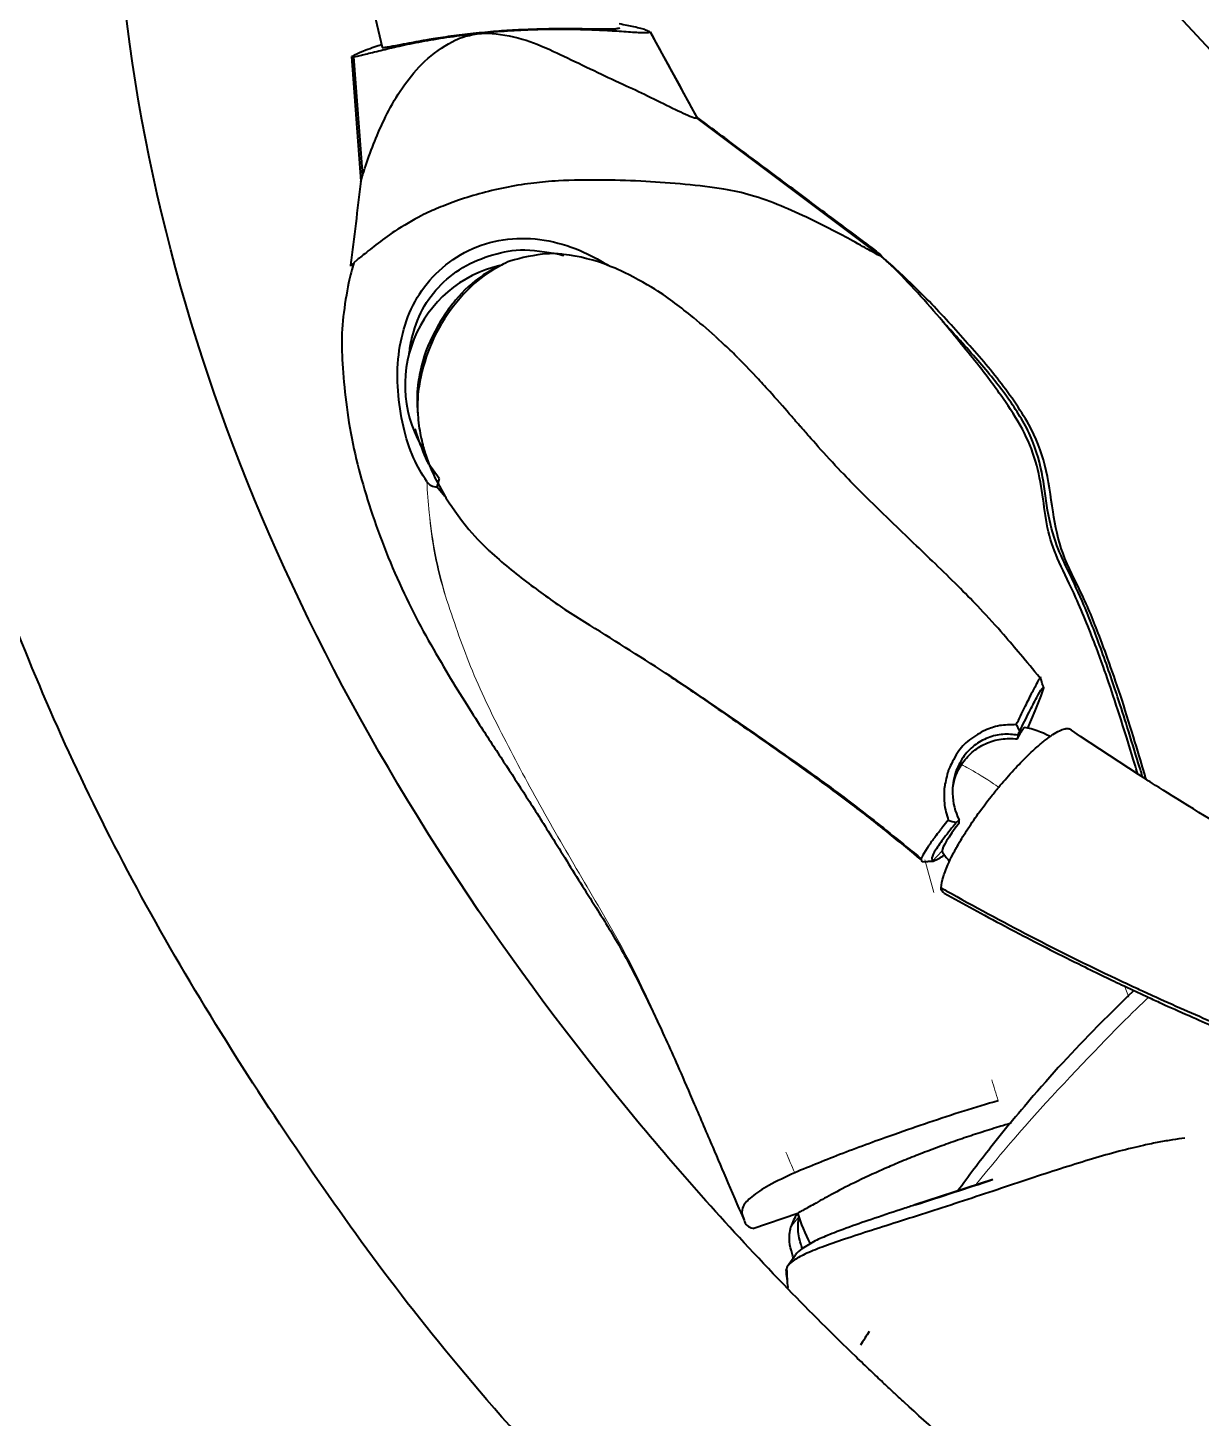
# Model space of a CAD drawing. Header units: millimetres. Extents: x 19 to 296, y 1 to 200.
# Drawn here: x 71.11 to 101.26, y 143.56 to 179.27 of the extents above; entities that cross this region are included whole.
import ezdxf

# ---------------------------------------------------------------- set-up
doc = ezdxf.new("R2010")
doc.units = ezdxf.units.MM
doc.header["$LTSCALE"] = 12.7
doc.layers.add('TANGENT_LINES', color=7, linetype='Continuous', lineweight=15)
doc.layers.add('Visible', color=7, linetype='Continuous', lineweight=40)

msp = doc.modelspace()

# ---------------------------------------------------------------- linework, layer by layer
at = {"layer": 'TANGENT_LINES'}
for p, q in [((94.36, 157.158), (94.161, 157.907)), ((94.356, 157.874), (94.601, 158.135)), ((94.387, 157.064), (94.36, 157.158)), ((99.395, 154.378), (99.278, 154.69)), ((90.916, 148.74), (90.714, 148.475)), ((90.65, 146.898), (90.619, 147.458))]:
    msp.add_line(p, q, dxfattribs=at)
for centre, radius, start, end in [((95.624, 168.333), 14.28, 182.8645, 186.0766), ((93.695, 168.099), 12.336, 185.9422, 196.1085), ((90.707, 167.516), 9.308, 184.2817, 197.7689), ((-99.319, 91.037), 204.569, 17.25505, 17.41276), ((277.154, 230.326), 202.967, 203.19187, 203.35382), ((161.173, 180.301), 78.326, 203.3603, 203.70042)]:
    msp.add_arc(centre, radius, start, end, dxfattribs=at)
for points, knots in [([(89.267, 149.244), (88.973, 149.935), (88.385, 151.317), (87.487, 153.38), (86.547, 155.422), (85.407, 157.32), (84.325, 159.19), (83.329, 161.033), (82.447, 162.851), (82.042, 164.073), (81.843, 164.676)], [0, 0, 0, 0, 0.128182, 0.256326, 0.384316, 0.511379, 0.636934, 0.760623, 0.881847, 1, 1, 1, 1]), ([(96.058, 159.766), (96.056, 159.767), (96.042, 159.777), (95.486, 160.148), (95.221, 160.289), (95.095, 160.356)], [0, 0, 0, 0, 0.063799, 0.557463, 1, 1, 1, 1]), ([(99.913, 154.38), (99.706, 154.185), (99.124, 153.637), (96.768, 151.162), (95.878, 150.066), (95.487, 149.585)], [0, 0, 0, 0, 0.236728, 0.664428, 1, 1, 1, 1])]:
    msp.add_open_spline(points, degree=3, knots=knots, dxfattribs=at)
at = {"layer": 'Visible'}
for p, q in [((87.431, 193.869), (116.715, 162.283)), ((79.641, 181.256), (80.216, 178.773)), ((87.1, 179.159), (88.304, 176.955)), ((79.476, 178.524), (79.585, 178.546)), ((79.672, 175.333), (79.439, 178.533)), ((79.476, 178.524), (79.71, 175.484)), ((88.304, 176.955), (88.302, 176.969)), ((93.038, 173.41), (88.304, 176.955)), ((79.668, 175.321), (79.673, 175.346)), ((79.673, 175.346), (79.711, 175.482)), ((79.461, 173.215), (79.401, 173.155)), ((79.577, 173.315), (79.488, 173.239)), ((93.284, 173.195), (93.038, 173.41)), ((79.403, 173.176), (79.401, 173.155)), ((83.125, 173.107), (82.798, 172.916)), ((88.769, 171.351), (89.023, 171.118)), ((89.514, 170.638), (89.371, 170.784)), ((89.885, 170.246), (89.514, 170.638)), ((90.976, 169.017), (90.895, 169.109)), ((81.307, 168.389), (81.407, 168.1)), ((81.679, 167.7), (81.414, 168.07)), ((81.679, 167.7), (81.622, 167.481)), ((81.828, 167.238), (81.622, 167.481)), ((81.633, 167.593), (81.83, 167.238)), ((84.975, 164.289), (85.553, 163.93)), ((97.135, 162.583), (97.117, 162.574)), ((97.141, 162.561), (97.128, 162.603)), ((97.203, 162.335), (97.202, 162.319)), ((96.55, 161.107), (96.537, 161.013)), ((97.925, 161.231), (97.867, 161.27)), ((98.158, 161.073), (97.925, 161.231)), ((99.643, 160.095), (98.158, 161.073)), ((99.848, 159.964), (99.643, 160.095)), ((94.067, 157.928), (94.066, 157.9)), ((94.099, 157.856), (94.202, 157.863)), ((94.356, 157.874), (94.371, 157.873)), ((94.658, 157.049), (95.686, 156.483)), ((99.349, 154.375), (98.909, 153.945)), ((99.53, 154.548), (99.349, 154.375)), ((99.567, 154.529), (99.747, 154.445)), ((99.747, 154.445), (99.975, 154.34)), ((98.909, 153.945), (98.7, 153.737)), ((96.336, 151.121), (96.023, 150.735)), ((96.023, 150.735), (95.853, 150.521)), ((95.901, 149.694), (93.901, 149.04)), ((89.453, 148.818), (89.512, 148.651)), ((89.735, 148.44), (90.896, 148.834)), ((91.252, 148.072), (90.999, 147.918)), ((90.619, 147.458), (90.832, 147.762)), ((90.619, 147.458), (90.593, 147.372))]:
    msp.add_line(p, q, dxfattribs=at)
at = {"layer": 'Visible', "flags": 128}
msp.add_lwpolyline([(97.202, 162.319), (97.202, 162.319), (97.138, 162.118), (96.984, 161.734), (96.794, 161.286)], dxfattribs=at)
at = {"layer": 'Visible'}
for centre, radius, start, end in [((1181.602, 775.856), 1246.583, 208.597555, 208.714386), ((84.389, 169.033), 4.446, 67.9548, 83.7353), ((84.933, 164.437), 12.091, 46.2434, 47.8118), ((83.953, 170.101), 3.15, 103.0809, 212.9412), ((84.71, 170.132), 3.377, 124.4799, 140.55), ((79.269, 158.984), 19.95, 39.6972, 45.3243), ((78.008, 159.416), 16.07, 47.9618, 50.9049), ((78.216, 159.531), 15.845, 45.2849, 46.9957), ((86.189, 169.928), 5.119, 200.9172, 207.1339), ((81.62, 167.79), 0.309, 213.4537, 270.376), ((91.412, 175.011), 12.466, 227.4119, 233.4389), ((98.347, 183.951), 23.778, 232.8484, 235.7812), ((21.33, 60.436), 121.801, 57.02677, 58.17843), ((96.345, 159.255), 2.084, 60.9712, 79.6528), ((96.304, 159.553), 1.451, 146.3968, 171.952), ((96.483, 159.649), 1.615, 171.8378, 181.5399), ((96.47, 159.647), 1.601, 181.4604, 206.5315), ((95.768, 161.949), 3.188, 251.551, 255.4018), ((94.008, 158.882), 1.073, 289.7746, 307.023), ((96.345, 159.256), 2.084, 213.5181, 221.1709), ((130.653, 221.069), 73.444, 244.70739, 244.95909), ((124.679, 127.9), 36.64, 135.157, 139.1995), ((125.949, 126.776), 38.335, 139.167, 140.5745), ((121.873, 129.99), 33.145, 141.7251, 144.1723), ((-311.494, 1392.432), 1307.811, 288.058114, 288.150044), ((89.791, 148.724), 0.288, 194.6419, 259.5352), ((92.044, 148.04), 1.4, 146.4592, 161.8649), ((95.658, 150.324), 5, 197.2956, 207.1015), ((93.115, 144.536), 3.997, 112.2185, 117.775), ((91.509, 147.205), 0.877, 125.5885, 140.5464), ((-45.552, 131.799), 137.033, 6.33563, 6.52712), ((133.729, 118.783), 49.095, 146.6276, 147.1115)]:
    msp.add_arc(centre, radius, start, end, dxfattribs=at)
at = {"layer": 'Visible', "extrusion": (0, 0, -1)}
for centre, major_axis, ratio, start_param, end_param in [((95.876, 159.471), (-0.844, -1.834), 0.039228, 2.550792, 3.131553), ((122.408, 200.948), (-58.274, -63.697), 0.115428, 5.322663, 5.324054), ((700.163, 801.192), (-600.366, -656.235), 0.115428, 0.125838, 0.126415)]:
    msp.add_ellipse(centre, major_axis=major_axis, ratio=ratio, start_param=start_param, end_param=end_param, dxfattribs=at)
at = {"layer": 'Visible'}
for centre, major_axis, ratio, start_param, end_param in [((38.317, 56.972), (111.642, 242.69), 0.039228, 5.17384, 5.174302), ((95.977, 159.592), (1.365, 1.492), 0.115428, 2.197579, 3.005722), ((95.977, 159.592), (1.365, 1.492), 0.115209, 3.00578, 3.11282), ((130.279, 213.142), (-69.604, 2.804), 0.938298, 1.070344, 1.074833)]:
    msp.add_ellipse(centre, major_axis=major_axis, ratio=ratio, start_param=start_param, end_param=end_param, dxfattribs=at)
msp.add_open_spline([(119.177, 174.538), (196.233, 159.062), (204.53, 61.552), (50.993, 92.388), (41.133, 208.268), (88.415, 198.771)], degree=5, dxfattribs=at)
for points, knots in [([(116.715, 162.283), (117.513, 162.123), (118.322, 161.946), (119.14, 161.754), (120.046, 161.54), (120.962, 161.307), (121.885, 161.055), (134.365, 157.648), (155.202, 147.114), (152.475, 132.711), (149.682, 129.078), (149.016, 128.212), (148.245, 127.425), (147.384, 126.742), (146.667, 126.174), (145.707, 125.563), (144.664, 125.084), (144.465, 124.999), (143.66, 124.653), (142.809, 124.382), (141.919, 124.179), (141.785, 124.149), (141.65, 124.12), (141.514, 124.092), (133.454, 122.461), (117.414, 127.848), (105.084, 135.14), (101.618, 137.563), (101.471, 137.666), (101.325, 137.769), (101.18, 137.872), (100.991, 138.006), (100.803, 138.14), (100.616, 138.275), (100.547, 138.325), (100.478, 138.375), (100.409, 138.425), (99.512, 139.078), (98.635, 139.744), (97.779, 140.424), (96.34, 141.567), (94.959, 142.749), (93.63, 143.972), (93.59, 144.009), (93.55, 144.046), (93.511, 144.082), (93.441, 144.147), (93.371, 144.212), (93.301, 144.277), (93.227, 144.346), (93.153, 144.415), (93.079, 144.485), (92.974, 144.583), (92.87, 144.681), (92.767, 144.78), (92.639, 144.901), (92.511, 145.024), (92.383, 145.147), (91.793, 145.716), (91.214, 146.293), (90.644, 146.88), (89.29, 148.276), (81.156, 157.348), (71.056, 176.036), (73.794, 196.608), (87.431, 193.869)], [0, 0, 0, 0, 0.011531, 0.011531, 0.011531, 0.024309, 0.024309, 0.024309, 0.197185, 0.289815, 0.289815, 0.289815, 0.311897, 0.311897, 0.311897, 0.330274, 0.334522, 0.334522, 0.334522, 0.351721, 0.351721, 0.351721, 0.354311, 0.354311, 0.354311, 0.507952, 0.57563, 0.57563, 0.57563, 0.57849, 0.57849, 0.57849, 0.582203, 0.582203, 0.582203, 0.583579, 0.583579, 0.583579, 0.601465, 0.601465, 0.601465, 0.631517, 0.631517, 0.631517, 0.632419, 0.632419, 0.632419, 0.634005, 0.634005, 0.634005, 0.635697, 0.635697, 0.635697, 0.638083, 0.638083, 0.638083, 0.641036, 0.641036, 0.641036, 0.654732, 0.654732, 0.654732, 0.687335, 0.859438, 1, 1, 1, 1]), ([(80.216, 178.773), (80.217, 178.772), (80.22, 178.767), (80.273, 178.768), (80.383, 178.786), (80.537, 178.814), (80.691, 178.844), (80.981, 178.9), (81.115, 178.924), (81.284, 178.954), (81.442, 178.981), (81.945, 179.061), (82.476, 179.128), (83.082, 179.187), (83.621, 179.224), (84.26, 179.248), (84.565, 179.253), (85.021, 179.255), (85.283, 179.252), (85.529, 179.249), (85.727, 179.246), (85.891, 179.244), (86.017, 179.243), (86.139, 179.246), (86.23, 179.248), (86.288, 179.265), (86.318, 179.273)], [0, 0, 0, 0, 0.006328, 0.025073, 0.055215, 0.089877, 0.125967, 0.173585, 0.207378, 0.242403, 0.277884, 0.339943, 0.406533, 0.474822, 0.541375, 0.610982, 0.661245, 0.719998, 0.766122, 0.80946, 0.849037, 0.884604, 0.916154, 0.946875, 0.973449, 1, 1, 1, 1]), ([(87.1, 179.159), (87.066, 179.179), (86.995, 179.222), (86.853, 179.255), (86.673, 179.303), (86.444, 179.346), (86.308, 179.372)], [0, 0, 0, 0, 0.197529, 0.408863, 0.651251, 1, 1, 1, 1]), ([(79.585, 178.546), (79.604, 178.551), (79.662, 178.564), (79.992, 178.648), (80.405, 178.749), (80.943, 178.868), (81.549, 178.981), (82.217, 179.081), (82.914, 179.159), (83.606, 179.211), (84.295, 179.238), (84.933, 179.242), (85.526, 179.229), (86.063, 179.204), (86.528, 179.175), (86.914, 179.142), (87.046, 179.154), (87.1, 179.159)], [0, 0, 0, 0, 0.025578, 0.080306, 0.144649, 0.215859, 0.291668, 0.370849, 0.451591, 0.53192, 0.611842, 0.688841, 0.762981, 0.833525, 0.900045, 0.959331, 1, 1, 1, 1]), ([(79.711, 175.482), (79.711, 175.484), (79.715, 175.496), (79.896, 176.04), (80.106, 176.572), (80.42, 177.25), (80.836, 177.9), (81.35, 178.502), (82.068, 178.98), (82.508, 179.097), (82.955, 179.171), (83.87, 179.001), (84.596, 178.687), (86.109, 177.952), (86.777, 177.656), (87.429, 177.332), (87.985, 177.064), (88.2, 176.964), (88.275, 176.958), (88.304, 176.955)], [0, 0, 0, 0, 0.006553, 0.061633, 0.124317, 0.190333, 0.258285, 0.327905, 0.399104, 0.450218, 0.50158, 0.574076, 0.64607, 0.745454, 0.813137, 0.87879, 0.939832, 0.976254, 1, 1, 1, 1]), ([(80.197, 178.841), (80.192, 178.839), (80.164, 178.83), (79.779, 178.692), (79.556, 178.6), (79.473, 178.552), (79.439, 178.533)], [0, 0, 0, 0, 0.09895, 0.477971, 0.789399, 1, 1, 1, 1]), ([(79.439, 178.533), (79.454, 178.528), (79.473, 178.523), (79.476, 178.524), (79.476, 178.524)], [0, 0, 0, 0, 0.807654, 1, 1, 1, 1]), ([(92.728, 173.677), (92.345, 173.962), (91.589, 174.527), (90.503, 175.335), (89.354, 176.192), (88.642, 176.724), (88.293, 176.985)], [0, 0, 0, 0, 0.253319, 0.501171, 0.755354, 1, 1, 1, 1]), ([(79.67, 175.334), (79.625, 174.97), (79.535, 174.245), (79.447, 173.531), (79.403, 173.176)], [0, 0, 0, 0, 0.502616, 1, 1, 1, 1]), ([(93.038, 173.41), (93.028, 173.411), (93.005, 173.413), (92.936, 173.45), (92.734, 173.561), (92.278, 173.823), (91.207, 174.371), (90.483, 174.7), (89.692, 174.989), (88.991, 175.145), (87.983, 175.262), (86.977, 175.331), (85.94, 175.374), (84.753, 175.354), (84.124, 175.293), (83.443, 175.192), (82.788, 175.037), (82.185, 174.855), (81.651, 174.648), (81.218, 174.456), (80.524, 174.054), (80.077, 173.723), (79.704, 173.418), (79.611, 173.342), (79.577, 173.315)], [0, 0, 0, 0, 0.010238, 0.025936, 0.053027, 0.096089, 0.161049, 0.21515, 0.268173, 0.318467, 0.377652, 0.437123, 0.498168, 0.56218, 0.609361, 0.657693, 0.706448, 0.753545, 0.797587, 0.838639, 0.891123, 0.936756, 0.976886, 1, 1, 1, 1]), ([(81.362, 167.62), (81.242, 167.812), (80.988, 168.217), (80.741, 169.036), (80.596, 169.944), (80.609, 170.879), (80.806, 171.754), (81.198, 172.555), (81.825, 173.218), (82.632, 173.692), (83.559, 173.9), (84.5, 173.839), (85.396, 173.545), (85.855, 173.273), (86.075, 173.143)], [0, 0, 0, 0, 0.074017, 0.155782, 0.241266, 0.32697, 0.41078, 0.494005, 0.578253, 0.663624, 0.749502, 0.835608, 0.921408, 1, 1, 1, 1]), ([(80.911, 170.91), (80.927, 171.03), (80.963, 171.318), (81.224, 172.081), (81.704, 172.701), (82.359, 173.204), (83.17, 173.501), (83.927, 173.628), (84.827, 173.445), (84.871, 173.429), (84.879, 173.426)], [0, 0, 0, 0, 0.100656, 0.242508, 0.384594, 0.528529, 0.674277, 0.821573, 0.968307, 1, 1, 1, 1]), ([(92.714, 173.687), (92.747, 173.662), (92.821, 173.608), (92.974, 173.481), (93.026, 173.435), (93.034, 173.417), (93.038, 173.41)], [0, 0, 0, 0, 0.298967, 0.66389, 0.872414, 1, 1, 1, 1]), ([(79.488, 173.236), (79.442, 173.076), (79.338, 172.713), (79.199, 171.815), (79.149, 170.936), (79.338, 168.92), (79.882, 166.885), (80.73, 164.728), (81.756, 162.898), (82.7, 161.394), (83.327, 160.438), (83.928, 159.515), (84.578, 158.492), (85.342, 157.257), (86.074, 156.103), (86.4, 155.536), (86.726, 154.921), (87.011, 154.342), (87.25, 153.841), (87.545, 153.202), (87.855, 152.505), (88.236, 151.633), (88.719, 150.498), (89.056, 149.702), (89.479, 148.726), (89.502, 148.674), (89.507, 148.665)], [0, 0, 0, 0, 0.029816, 0.067865, 0.106415, 0.163521, 0.22368, 0.28552, 0.345038, 0.398994, 0.442307, 0.484482, 0.52927, 0.579169, 0.626516, 0.659383, 0.692944, 0.725657, 0.755966, 0.789844, 0.825332, 0.865389, 0.910072, 0.950752, 0.991031, 1, 1, 1, 1]), ([(84.874, 173.452), (84.753, 173.467), (84.452, 173.504), (83.523, 173.313), (83.342, 173.214), (83.279, 173.18)], [0, 0, 0, 0, 0.306369, 0.7586, 1, 1, 1, 1]), ([(99.843, 159.977), (99.835, 160.003), (99.796, 160.13), (99.246, 162.006), (98.666, 163.606), (98.213, 164.732), (97.652, 165.757), (97.435, 166.838), (97.292, 168.061), (96.866, 169.111), (96.02, 170.305), (95.092, 171.363), (94.111, 172.431), (93.548, 172.952), (93.284, 173.195)], [0, 0, 0, 0, 0.026469, 0.130532, 0.235253, 0.318145, 0.399515, 0.479653, 0.5636, 0.644604, 0.73618, 0.827798, 0.919418, 1, 1, 1, 1]), ([(83.279, 173.18), (83.079, 173.066), (82.638, 172.814), (81.922, 172.021), (81.411, 171.127), (81.137, 170.108), (81.121, 169.578), (81.128, 169.403), (81.132, 169.333)], [0, 0, 0, 0, 0.16596, 0.365588, 0.567009, 0.767206, 0.906908, 1, 1, 1, 1]), ([(83.28, 173.18), (83.253, 173.168), (83.201, 173.143), (83.149, 173.118), (83.123, 173.106)], [0, 0, 0, 0, 0.501238, 1, 1, 1, 1]), ([(88.142, 171.888), (87.987, 172.009), (87.668, 172.259), (87.174, 172.612), (86.285, 173.069), (86.113, 173.133), (86.058, 173.153)], [0, 0, 0, 0, 0.250935, 0.517434, 0.843622, 1, 1, 1, 1]), ([(82.102, 172.278), (82.039, 172.203), (81.867, 171.997), (81.33, 171.117), (81.13, 170.187), (81.108, 169.82), (81.117, 169.587), (81.121, 169.473)], [0, 0, 0, 0, 0.155448, 0.42672, 0.687384, 0.846061, 1, 1, 1, 1]), ([(99.745, 160.063), (99.716, 160.157), (99.638, 160.408), (99.346, 161.355), (99.117, 162.08), (98.678, 163.359), (98.266, 164.42), (97.862, 165.293), (97.522, 165.971), (97.282, 166.89), (97.194, 167.874), (96.881, 168.887), (96.252, 169.849), (95.583, 170.675), (94.739, 171.599), (94.641, 171.705), (94.615, 171.733)], [0, 0, 0, 0, 0.044814, 0.119217, 0.187841, 0.275342, 0.357953, 0.431502, 0.497458, 0.570795, 0.646588, 0.724474, 0.804742, 0.886917, 0.970042, 1, 1, 1, 1]), ([(99.624, 160.131), (99.602, 160.201), (99.537, 160.414), (99.19, 161.54), (98.89, 162.445), (98.57, 163.354), (98.059, 164.645), (97.603, 165.521), (97.298, 166.322), (97.203, 167.174), (97.06, 168.044), (96.74, 168.883), (96.227, 169.689), (95.542, 170.61), (94.939, 171.34), (94.619, 171.727)], [0, 0, 0, 0, 0.040965, 0.125525, 0.204154, 0.281098, 0.373738, 0.452532, 0.524215, 0.596729, 0.670467, 0.744404, 0.820706, 0.904806, 1, 1, 1, 1]), ([(90.895, 169.109), (90.832, 169.183), (90.672, 169.366), (90.168, 169.938), (89.946, 170.179), (89.848, 170.286)], [0, 0, 0, 0, 0.269576, 0.676454, 1, 1, 1, 1]), ([(81.121, 169.472), (81.123, 169.448), (81.127, 169.401), (81.13, 169.354), (81.132, 169.33)], [0, 0, 0, 0, 0.498699, 1, 1, 1, 1]), ([(81.132, 169.333), (81.137, 169.248), (81.15, 169.053), (81.25, 168.569), (81.291, 168.439), (81.307, 168.389)], [0, 0, 0, 0, 0.321054, 0.742299, 1, 1, 1, 1]), ([(81.414, 168.07), (81.402, 168.091), (81.355, 168.163), (81.094, 168.837), (81.072, 168.944), (81.065, 168.976)], [0, 0, 0, 0, 0.210146, 0.755619, 1, 1, 1, 1]), ([(90.975, 169.018), (90.972, 169.022), (90.962, 169.033), (90.917, 169.085), (90.883, 169.123)], [0, 0, 0, 0, 0.26629, 1, 1, 1, 1]), ([(92.419, 167.451), (92.37, 167.5), (92.234, 167.637), (91.697, 168.197), (91.196, 168.764), (91.037, 168.946), (90.976, 169.017)], [0, 0, 0, 0, 0.17439, 0.488286, 0.801301, 1, 1, 1, 1]), ([(81.83, 167.238), (81.835, 167.23), (81.86, 167.183), (82.427, 166.349), (82.897, 165.909), (82.96, 165.849), (82.976, 165.834)], [0, 0, 0, 0, 0.089521, 0.520142, 0.875077, 1, 1, 1, 1]), ([(97.117, 162.574), (96.944, 162.783), (96.61, 163.184), (96.187, 163.689), (95.581, 164.357), (95.08, 164.868), (94.499, 165.436), (93.933, 165.98), (93.372, 166.516), (92.692, 167.176), (92.495, 167.374), (92.419, 167.451)], [0, 0, 0, 0, 0.114424, 0.21988, 0.341157, 0.45144, 0.566912, 0.680499, 0.796524, 0.921395, 1, 1, 1, 1]), ([(87.582, 162.64), (87.747, 162.529), (88.171, 162.244), (89.542, 161.299), (91.113, 160.192), (92.272, 159.339), (93.236, 158.584), (93.795, 158.124), (94.066, 157.901)], [0, 0, 0, 0, 0.119357, 0.307455, 0.513553, 0.68891, 0.84921, 1, 1, 1, 1]), ([(87.62, 162.618), (87.731, 162.545), (88.058, 162.331), (89.673, 161.225), (90.373, 160.734), (91.323, 160.063), (91.878, 159.664), (92.685, 159.048), (93.334, 158.53), (93.819, 158.132), (94.067, 157.928)], [0, 0, 0, 0, 0.090609, 0.266795, 0.392366, 0.524988, 0.632788, 0.758947, 0.876451, 1, 1, 1, 1]), ([(96.505, 161.377), (96.578, 161.524), (96.717, 161.807), (96.893, 162.163), (97.034, 162.429), (97.093, 162.531), (97.117, 162.574)], [0, 0, 0, 0, 0.305837, 0.584991, 0.823711, 1, 1, 1, 1]), ([(97.203, 162.335), (97.196, 162.359), (97.184, 162.405), (97.167, 162.469), (97.148, 162.537), (97.143, 162.554), (97.141, 162.561)], [0, 0, 0, 0, 0.281607, 0.561765, 0.840555, 1, 1, 1, 1]), ([(96.594, 161.208), (96.677, 161.376), (96.832, 161.692), (97.021, 162.051), (97.152, 162.298), (97.191, 162.326), (97.203, 162.335)], [0, 0, 0, 0, 0.346152, 0.652023, 0.891179, 1, 1, 1, 1]), ([(96.505, 161.377), (96.353, 161.372), (96.092, 161.365), (95.887, 161.304), (95.743, 161.249), (95.67, 161.222), (95.261, 160.978), (95, 160.699), (94.775, 160.244), (94.754, 160.193), (94.66, 159.799), (94.658, 159.737), (94.635, 159.332), (94.717, 159.065), (94.76, 158.925)], [0, 0, 0, 0, 0.104136, 0.178433, 0.238179, 0.282979, 0.389382, 0.497056, 0.605313, 0.650869, 0.74894, 0.795329, 0.892537, 1, 1, 1, 1]), ([(94.811, 157.912), (94.846, 157.986), (94.885, 158.062), (94.927, 158.14), (94.942, 158.167), (94.964, 158.208), (94.988, 158.25), (94.996, 158.264), (95.067, 158.389), (95.232, 158.662), (95.526, 159.093), (95.811, 159.47), (95.991, 159.693), (96.055, 159.77), (96.109, 159.835), (96.283, 160.04), (96.514, 160.294), (96.687, 160.47), (96.741, 160.523), (96.843, 160.624), (97.019, 160.789), (97.215, 160.953), (97.312, 161.026), (97.341, 161.047), (97.377, 161.073), (97.476, 161.142), (97.619, 161.225), (97.713, 161.26), (97.753, 161.269)], [0, 0, 0, 0, 5.188959, 5.188959, 5.188959, 6.985485, 7.904429, 7.904429, 7.904429, 16.036407, 25.08733, 34.138252, 39.052014, 39.052014, 39.052014, 43.189174, 52.240097, 56.433347, 56.433347, 56.433347, 64.307993, 70.341941, 73.018226, 73.018226, 73.018226, 76.37589, 82.409838, 88.095779, 88.095779, 88.095779, 88.095779]), ([(96.55, 161.107), (96.422, 161.121), (96.164, 161.149), (95.772, 161.057), (95.414, 160.854), (95.123, 160.55), (94.935, 160.16), (94.9, 159.966), (94.885, 159.879)], [0, 0, 0, 0, 0.167016, 0.335996, 0.507342, 0.681942, 0.857553, 1, 1, 1, 1]), ([(96.505, 161.377), (96.513, 161.363), (96.528, 161.335), (96.55, 161.293), (96.572, 161.251), (96.587, 161.223), (96.594, 161.208)], [0, 0, 0, 0, 0.249249, 0.498986, 0.74923, 1, 1, 1, 1]), ([(97.753, 161.269), (97.756, 161.269), (97.79, 161.277), (97.829, 161.279), (97.861, 161.272), (97.868, 161.27)], [0, 0, 0, 0, 0.356557, 4.993196, 6.41091, 6.41091, 6.41091, 6.41091]), ([(95.095, 160.356), (95.181, 160.465), (95.352, 160.682), (95.712, 160.901), (96.113, 161.029), (96.395, 161.018), (96.537, 161.013)], [0, 0, 0, 0, 0.248827, 0.498579, 0.748105, 1, 1, 1, 1]), ([(103.419, 157.832), (103.345, 157.873), (103.092, 158.015), (101.722, 158.786), (99.886, 159.939), (99.851, 159.962), (99.848, 159.964)], [0, 0, 0, 0, 0.160518, 0.542856, 0.95842, 1, 1, 1, 1]), ([(94.76, 158.925), (94.712, 158.867), (94.624, 158.76), (94.525, 158.633), (94.499, 158.599), (94.492, 158.59), (94.49, 158.588), (94.49, 158.587), (94.49, 158.587), (94.49, 158.587), (94.49, 158.587), (94.364, 158.42), (94.307, 158.338), (94.285, 158.306), (94.278, 158.296), (94.275, 158.291), (94.114, 158.057), (94.081, 157.967), (94.067, 157.928)], [0, 0, 0, 0, 0.142736, 0.262527, 0.321702, 0.351363, 0.366376, 0.374076, 0.378114, 0.380309, 0.38192, 0.514402, 0.62072, 0.674954, 0.704223, 0.725727, 0.881448, 1, 1, 1, 1]), ([(94.965, 158.864), (94.857, 158.731), (94.655, 158.481), (94.441, 158.173), (94.32, 157.965), (94.346, 157.899), (94.356, 157.874)], [0, 0, 0, 0, 0.339285, 0.636973, 0.86059, 1, 1, 1, 1]), ([(94.066, 157.9), (94.066, 157.9), (94.066, 157.9), (94.068, 157.887), (94.072, 157.881), (94.073, 157.879), (94.073, 157.878), (94.073, 157.878), (94.073, 157.878), (94.073, 157.878), (94.107, 157.854), (94.114, 157.857), (94.116, 157.857)], [0, 0, 0, 0, 0.01499, 0.200042, 0.35351, 0.429588, 0.468284, 0.488412, 0.499229, 0.506977, 0.835532, 1, 1, 1, 1]), ([(94.202, 157.863), (94.208, 157.863), (94.231, 157.865), (94.318, 157.87), (94.38, 157.873)], [0, 0, 0, 0, 0.284862, 1, 1, 1, 1]), ([(94.574, 157.188), (94.58, 157.272), (94.622, 157.465), (94.724, 157.727), (94.797, 157.883), (94.811, 157.912)], [0, 0, 0, 0, 9.207503, 18.415005, 20.516174, 20.516174, 20.516174, 20.516174]), ([(94.658, 157.049), (94.643, 157.056), (94.629, 157.066), (94.618, 157.078), (94.595, 157.103), (94.58, 157.139), (94.574, 157.188)], [5.204917, 5.204917, 5.204917, 5.204917, 8.658014, 8.658014, 8.658014, 15.460741, 15.460741, 15.460741, 15.460741]), ([(94.842, 157.037), (96.276, 156.235), (97.731, 155.486), (99.207, 154.791), (99.345, 154.726), (99.483, 154.662), (99.621, 154.598), (99.676, 154.572), (99.731, 154.546), (99.787, 154.521), (99.861, 154.487), (99.935, 154.453), (100.01, 154.419), (100.541, 154.177), (101.076, 153.941), (101.613, 153.713), (101.65, 153.697), (101.688, 153.681), (101.725, 153.665), (101.746, 153.656), (101.767, 153.648), (101.787, 153.639), (104.478, 152.502), (107.237, 151.538), (110.064, 150.745), (110.182, 150.712), (110.3, 150.68), (110.418, 150.647)], [0, 0, 0, 0, 0.2799286, 0.2799286, 0.2799286, 0.3060141, 0.3060141, 0.3060141, 0.3164903, 0.3164903, 0.3164903, 0.3305235, 0.3305235, 0.3305235, 0.4308182, 0.4308182, 0.4308182, 0.4378457, 0.4378457, 0.4378457, 0.4416878, 0.4416878, 0.4416878, 0.9437847, 0.9437847, 0.9437847, 0.9647456, 0.9647456, 0.9647456, 0.9647456]), ([(95.686, 156.483), (95.96, 156.336), (96.596, 155.993), (98.193, 155.181), (98.939, 154.826), (99.275, 154.666)], [0, 0, 0, 0, 0.293666, 0.681604, 1, 1, 1, 1]), ([(99.975, 154.34), (100.083, 154.29), (100.343, 154.171), (101.047, 153.856), (101.469, 153.673), (101.675, 153.584)], [0, 0, 0, 0, 0.268341, 0.642817, 1, 1, 1, 1]), ([(96.044, 151.717), (95.749, 151.63), (95.156, 151.455), (94.244, 151.152), (93.349, 150.843), (92.03, 150.369), (91.217, 150.034), (90.816, 149.868)], [0, 0, 0, 0, 0.183685, 0.368906, 0.555041, 0.780146, 1, 1, 1, 1]), ([(96.373, 151.14), (96.309, 151.122), (96.15, 151.075), (95.681, 150.931), (95.232, 150.783), (94.765, 150.622), (94.316, 150.457), (93.884, 150.29), (93.449, 150.112), (93.056, 149.945), (92.336, 149.613), (91.769, 149.318), (91.326, 149.072), (91.028, 148.901), (90.931, 148.852), (90.893, 148.833)], [0, 0, 0, 0, 0.054674, 0.135269, 0.216147, 0.297105, 0.377154, 0.45618, 0.534162, 0.610281, 0.712886, 0.807085, 0.889666, 0.956422, 1, 1, 1, 1]), ([(100.84, 150.757), (100.734, 150.743), (100.519, 150.714), (100.163, 150.652), (99.764, 150.571), (99.131, 150.42), (98.466, 150.227), (97.731, 150), (96.953, 149.745), (96.121, 149.467), (95.261, 149.182), (94.393, 148.898), (93.561, 148.635), (92.792, 148.39), (92.103, 148.167), (91.527, 147.967), (91.087, 147.788), (90.775, 147.622), (90.667, 147.509), (90.619, 147.458)], [0, 0, 0, 0, 0.042773, 0.087523, 0.135523, 0.195981, 0.259191, 0.325065, 0.393233, 0.463777, 0.535578, 0.60761, 0.678044, 0.745753, 0.809924, 0.868708, 0.920752, 0.964894, 1, 1, 1, 1]), ([(90.816, 149.868), (90.584, 149.761), (90.156, 149.565), (89.717, 149.271), (89.466, 149.023), (89.457, 148.88), (89.453, 148.818)], [0, 0, 0, 0, 0.331106, 0.612227, 0.832414, 1, 1, 1, 1]), ([(93.903, 149.041), (93.814, 149.011), (93.588, 148.938), (92.841, 148.69), (92.267, 148.495), (91.689, 148.273), (91.622, 148.244), (91.604, 148.236)], [0, 0, 0, 0, 0.170922, 0.435226, 0.685665, 0.91511, 1, 1, 1, 1]), ([(91.007, 147.912), (91.006, 147.92), (91.002, 147.955), (90.87, 148.329), (90.905, 148.605), (90.924, 148.75)], [0, 0, 0, 0, 0.127627, 0.541413, 1, 1, 1, 1]), ([(90.782, 147.673), (90.773, 147.71), (90.751, 147.804), (90.649, 148.112), (90.691, 148.351), (90.714, 148.475)], [0, 0, 0, 0, 0.233605, 0.599254, 1, 1, 1, 1])]:
    msp.add_open_spline(points, degree=3, knots=knots, dxfattribs=at)

doc.saveas('drawing.dxf')
